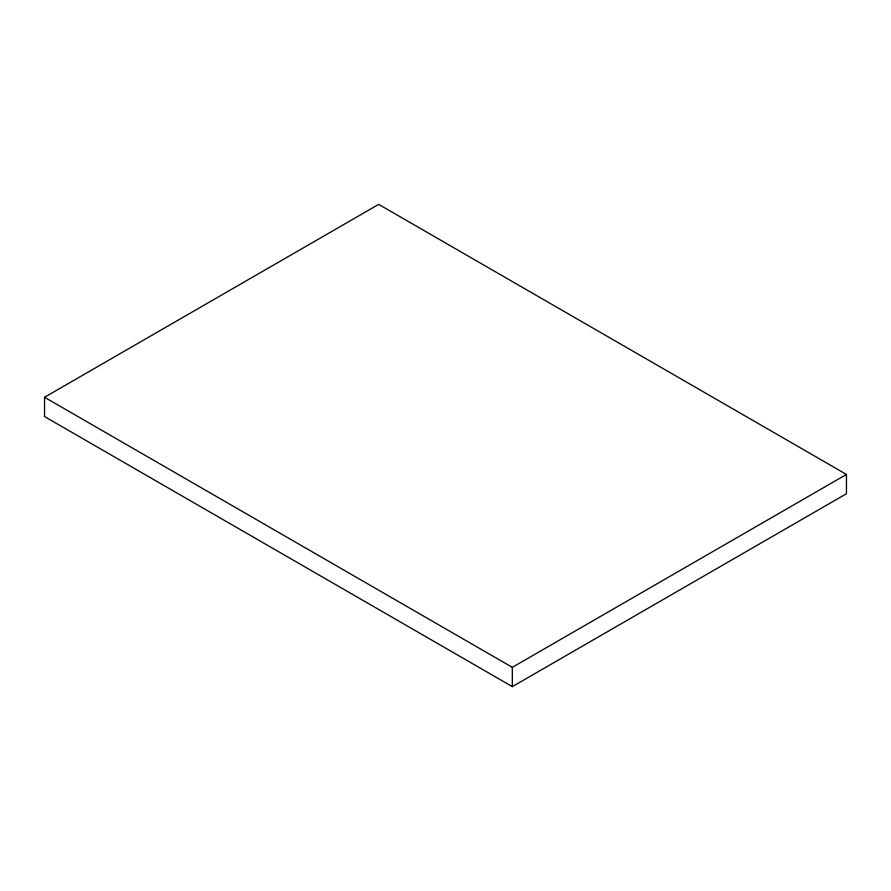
<?xml version="1.0" encoding="UTF-8"?>
<svg xmlns="http://www.w3.org/2000/svg" width="891" height="891" viewBox="0 0 891 891"><rect width="100%" height="100%" fill="white"/><g stroke="black" fill="none" stroke-linecap="round" stroke-linejoin="round"><path stroke-width="1.34" d="M44.55 397.275L378.675 204.373L846.45 474.435L846.45 493.725L512.325 686.627L44.55 416.565L44.55 397.275L512.325 667.337L846.45 474.435M512.325 667.337L512.325 686.627"/></g></svg>
